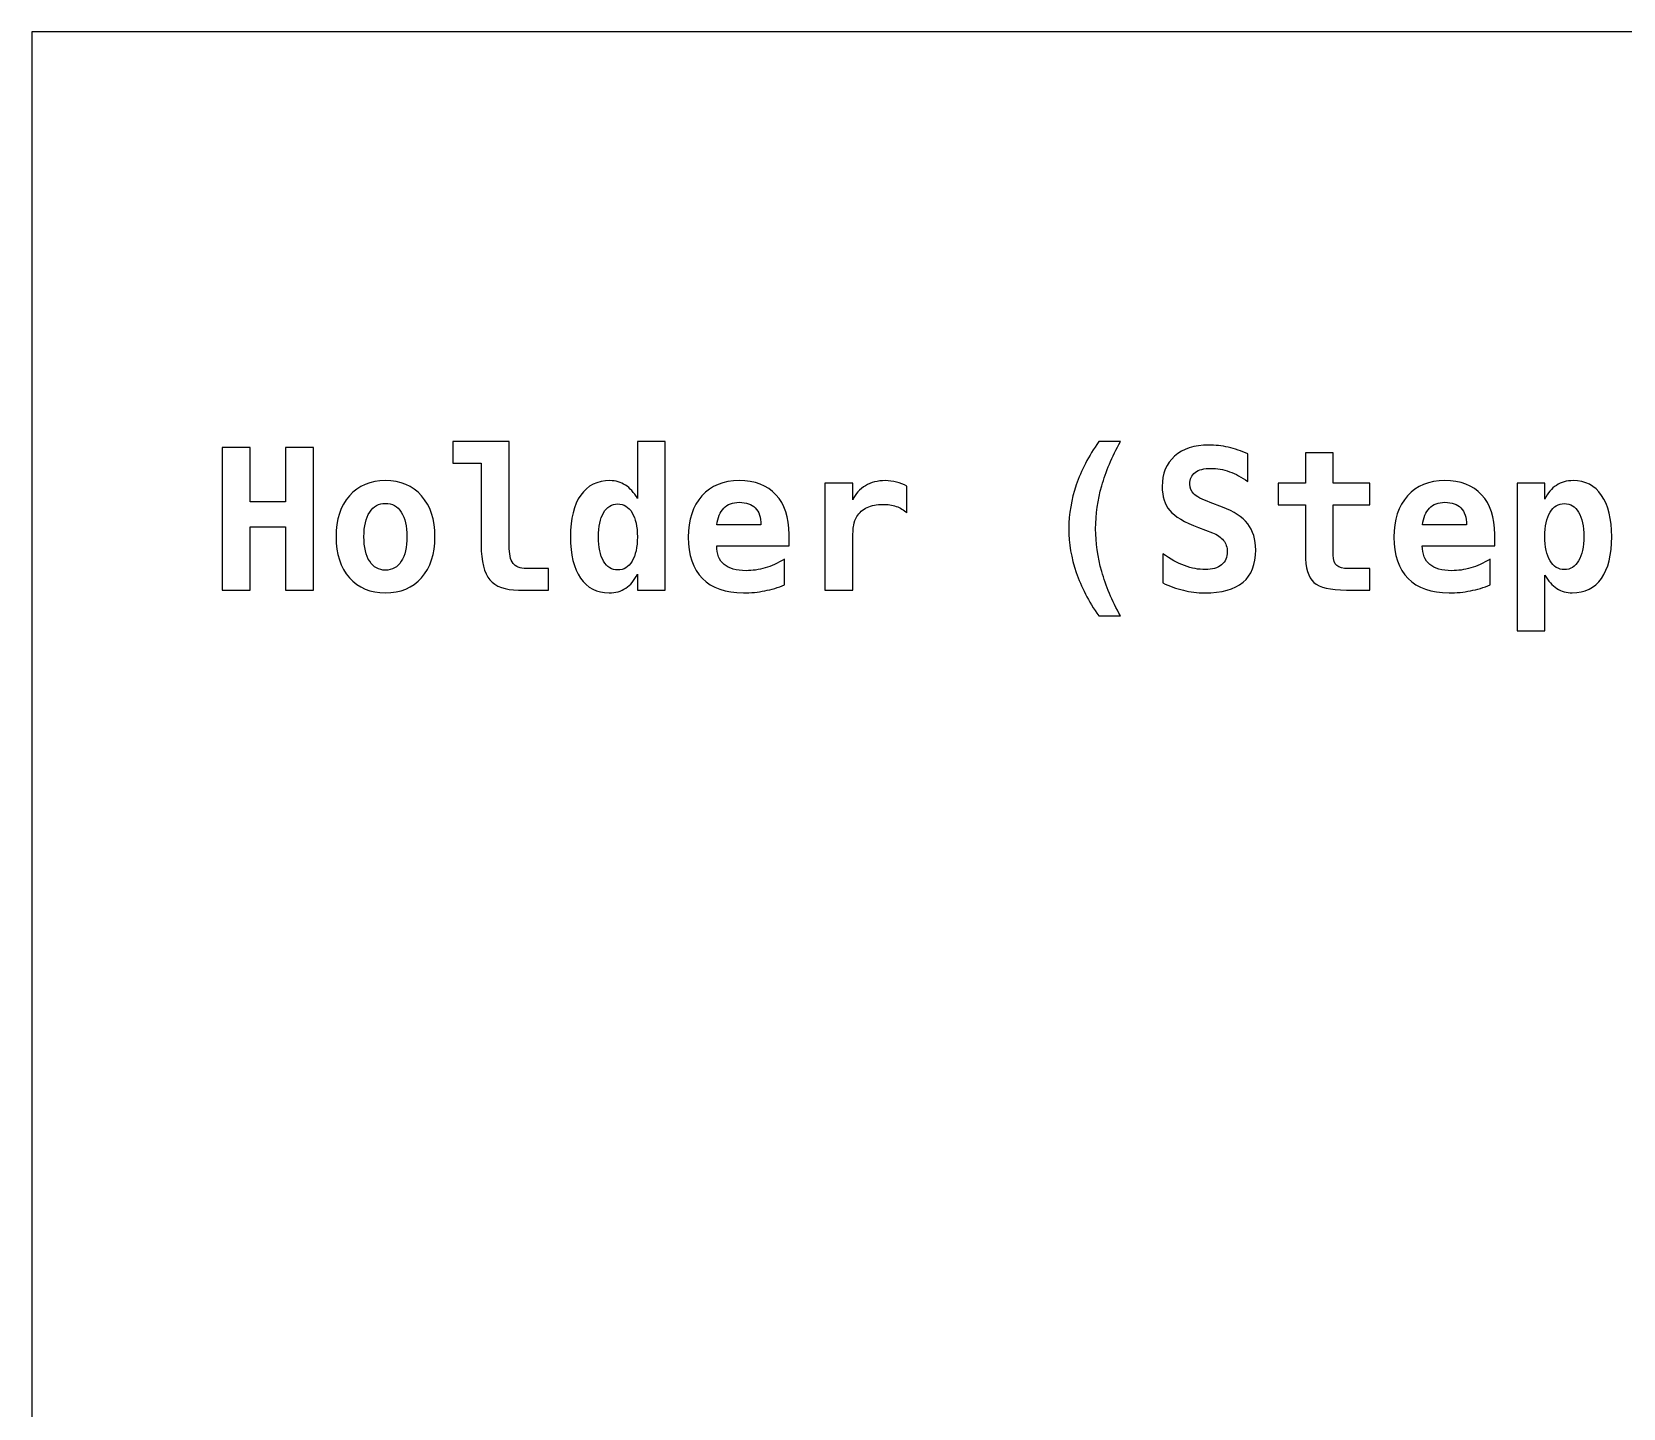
# Model space of a CAD drawing. Header units: centimetres. Extents: x -7.5 to 7.5, y -7.5 to 7.5.
# Drawn here: x -7.5 to -2.864, y 3.491 to 7.5 of the extents above; entities that cross this region are included whole.
import ezdxf

# ---------------------------------------------------------------- set-up
doc = ezdxf.new("R2010")
doc.units = ezdxf.units.CM
doc.header["$MEASUREMENT"] = 0
doc.layers.add('Layer 1', color=7, linetype='Continuous')

msp = doc.modelspace()

# ---------------------------------------------------------------- linework, layer by layer
at = {"layer": 'Layer 1', "color": 7}
msp.add_lwpolyline([(-7.5, -7.5), (7.5, -7.5), (7.5, 7.5), (-7.5, 7.5), (-7.5, -7.5)], close=True, dxfattribs=at)
at = {"layer": 'Layer 1'}
for points, knots in [([(-6.19077, 6.00359), (-6.19077, 6.00359), (-6.19077, 6.24378), (-6.19077, 6.24378), (-6.19077, 6.24378), (-6.19077, 6.24378), (-6.27331, 6.24378), (-6.27331, 6.24378), (-6.27331, 6.24378), (-6.27331, 6.24378), (-6.27331, 6.3063), (-6.27331, 6.3063), (-6.27331, 6.3063), (-6.27331, 6.3063), (-6.10938, 6.3063), (-6.10938, 6.3063), (-6.10938, 6.3063), (-6.10938, 6.3063), (-6.10938, 6.00359), (-6.10938, 6.00359), (-6.10938, 6.00359), (-6.10938, 5.97911), (-6.10558, 5.96184), (-6.098, 5.9516), (-6.098, 5.9516), (-6.09041, 5.94145), (-6.0775, 5.93633), (-6.05939, 5.93633), (-6.05939, 5.93633), (-6.05939, 5.93633), (-5.99431, 5.93633), (-5.99431, 5.93633), (-5.99431, 5.93633), (-5.99431, 5.93633), (-5.99431, 5.87381), (-5.99431, 5.87381), (-5.99431, 5.87381), (-5.99431, 5.87381), (-6.08215, 5.87381), (-6.08215, 5.87381), (-6.08215, 5.87381), (-6.12086, 5.87381), (-6.14865, 5.88377), (-6.16544, 5.90379), (-6.16544, 5.90379), (-6.18233, 5.9238), (-6.19077, 5.9571), (-6.19077, 6.00359)], [0, 0, 0, 0, 0.0833333, 0.0833333, 0.0833333, 0.0833333, 0.1666667, 0.1666667, 0.1666667, 0.1666667, 0.25, 0.25, 0.25, 0.25, 0.3333333, 0.3333333, 0.3333333, 0.3333333, 0.4166667, 0.4166667, 0.4166667, 0.4166667, 0.5, 0.5, 0.5, 0.5, 0.5833333, 0.5833333, 0.5833333, 0.5833333, 0.6666667, 0.6666667, 0.6666667, 0.6666667, 0.75, 0.75, 0.75, 0.75, 0.8333333, 0.8333333, 0.8333333, 0.8333333, 0.9166667, 0.9166667, 0.9166667, 0.9166667, 1, 1, 1, 1]), ([(-5.7358, 6.14085), (-5.7358, 6.14085), (-5.7358, 6.3063), (-5.7358, 6.3063), (-5.7358, 6.3063), (-5.7358, 6.3063), (-5.65469, 6.3063), (-5.65469, 6.3063), (-5.65469, 6.3063), (-5.65469, 6.3063), (-5.65469, 5.87381), (-5.65469, 5.87381), (-5.65469, 5.87381), (-5.65469, 5.87381), (-5.7358, 5.87381), (-5.7358, 5.87381), (-5.7358, 5.87381), (-5.7358, 5.87381), (-5.7358, 5.91991), (-5.7358, 5.91991), (-5.7358, 5.91991), (-5.74453, 5.90198), (-5.75572, 5.88842), (-5.76957, 5.87941), (-5.76957, 5.87941), (-5.78343, 5.8703), (-5.79965, 5.86575), (-5.81834, 5.86575), (-5.81834, 5.86575), (-5.85391, 5.86575), (-5.88152, 5.87998), (-5.90115, 5.90853), (-5.90115, 5.90853), (-5.92079, 5.93708), (-5.93066, 5.97731), (-5.93066, 6.0292), (-5.93066, 6.0292), (-5.93066, 6.08175), (-5.92069, 6.12217), (-5.90077, 6.15034), (-5.90077, 6.15034), (-5.88085, 6.17852), (-5.85249, 6.19256), (-5.81558, 6.19256), (-5.81558, 6.19256), (-5.79889, 6.19256), (-5.7839, 6.18829), (-5.77071, 6.17965), (-5.77071, 6.17965), (-5.75743, 6.17102), (-5.74576, 6.15812), (-5.7358, 6.14085)], [0, 0, 0, 0, 0.0769231, 0.0769231, 0.0769231, 0.0769231, 0.1538462, 0.1538462, 0.1538462, 0.1538462, 0.2307692, 0.2307692, 0.2307692, 0.2307692, 0.3076923, 0.3076923, 0.3076923, 0.3076923, 0.3846154, 0.3846154, 0.3846154, 0.3846154, 0.4615385, 0.4615385, 0.4615385, 0.4615385, 0.5384615, 0.5384615, 0.5384615, 0.5384615, 0.6153846, 0.6153846, 0.6153846, 0.6153846, 0.6923077, 0.6923077, 0.6923077, 0.6923077, 0.7692308, 0.7692308, 0.7692308, 0.7692308, 0.8461538, 0.8461538, 0.8461538, 0.8461538, 0.9230769, 0.9230769, 0.9230769, 0.9230769, 1, 1, 1, 1]), ([(-4.3283, 6.3063), (-4.35278, 6.2619), (-4.37089, 6.21893), (-4.38275, 6.17738), (-4.38275, 6.17738), (-4.39461, 6.13583), (-4.40059, 6.09428), (-4.40059, 6.05263), (-4.40059, 6.05263), (-4.40059, 6.01146), (-4.39461, 5.96991), (-4.38275, 5.92807), (-4.38275, 5.92807), (-4.37089, 5.88624), (-4.35278, 5.84307), (-4.3283, 5.79849), (-4.3283, 5.79849), (-4.3283, 5.79849), (-4.39167, 5.79849), (-4.39167, 5.79849), (-4.39167, 5.79849), (-4.42117, 5.84137), (-4.44299, 5.88368), (-4.45722, 5.92532), (-4.45722, 5.92532), (-4.47155, 5.96697), (-4.47866, 6.00947), (-4.47866, 6.05263), (-4.47866, 6.05263), (-4.47866, 6.0957), (-4.47145, 6.1382), (-4.45713, 6.18003), (-4.45713, 6.18003), (-4.4428, 6.22187), (-4.42098, 6.26399), (-4.39167, 6.3063), (-4.39167, 6.3063), (-4.39167, 6.3063), (-4.3283, 6.3063), (-4.3283, 6.3063)], [0, 0, 0, 0, 0.1, 0.1, 0.1, 0.1, 0.2, 0.2, 0.2, 0.2, 0.3, 0.3, 0.3, 0.3, 0.4, 0.4, 0.4, 0.4, 0.5, 0.5, 0.5, 0.5, 0.6, 0.6, 0.6, 0.6, 0.7, 0.7, 0.7, 0.7, 0.8, 0.8, 0.8, 0.8, 0.9, 0.9, 0.9, 0.9, 1, 1, 1, 1]), ([(-6.94561, 6.28875), (-6.94561, 6.28875), (-6.86365, 6.28875), (-6.86365, 6.28875), (-6.86365, 6.28875), (-6.86365, 6.28875), (-6.86365, 6.13061), (-6.86365, 6.13061), (-6.86365, 6.13061), (-6.86365, 6.13061), (-6.761, 6.13061), (-6.761, 6.13061), (-6.761, 6.13061), (-6.761, 6.13061), (-6.761, 6.28875), (-6.761, 6.28875), (-6.761, 6.28875), (-6.761, 6.28875), (-6.67904, 6.28875), (-6.67904, 6.28875), (-6.67904, 6.28875), (-6.67904, 6.28875), (-6.67904, 5.87381), (-6.67904, 5.87381), (-6.67904, 5.87381), (-6.67904, 5.87381), (-6.761, 5.87381), (-6.761, 5.87381), (-6.761, 5.87381), (-6.761, 5.87381), (-6.761, 6.05832), (-6.761, 6.05832), (-6.761, 6.05832), (-6.761, 6.05832), (-6.86365, 6.05832), (-6.86365, 6.05832), (-6.86365, 6.05832), (-6.86365, 6.05832), (-6.86365, 5.87381), (-6.86365, 5.87381), (-6.86365, 5.87381), (-6.86365, 5.87381), (-6.94561, 5.87381), (-6.94561, 5.87381), (-6.94561, 5.87381), (-6.94561, 5.87381), (-6.94561, 6.28875), (-6.94561, 6.28875)], [0, 0, 0, 0, 0.0833333, 0.0833333, 0.0833333, 0.0833333, 0.1666667, 0.1666667, 0.1666667, 0.1666667, 0.25, 0.25, 0.25, 0.25, 0.3333333, 0.3333333, 0.3333333, 0.3333333, 0.4166667, 0.4166667, 0.4166667, 0.4166667, 0.5, 0.5, 0.5, 0.5, 0.5833333, 0.5833333, 0.5833333, 0.5833333, 0.6666667, 0.6666667, 0.6666667, 0.6666667, 0.75, 0.75, 0.75, 0.75, 0.8333333, 0.8333333, 0.8333333, 0.8333333, 0.9166667, 0.9166667, 0.9166667, 0.9166667, 1, 1, 1, 1]), ([(-4.10072, 6.05586), (-4.14199, 6.0716), (-4.16997, 6.0882), (-4.18468, 6.10547), (-4.18468, 6.10547), (-4.19929, 6.12283), (-4.20659, 6.14607), (-4.20659, 6.17539), (-4.20659, 6.17539), (-4.20659, 6.21295), (-4.19454, 6.24255), (-4.17045, 6.26399), (-4.17045, 6.26399), (-4.14635, 6.28552), (-4.11334, 6.29624), (-4.07122, 6.29624), (-4.07122, 6.29624), (-4.05215, 6.29624), (-4.03308, 6.29406), (-4.01402, 6.2897), (-4.01402, 6.2897), (-3.99485, 6.28533), (-3.97597, 6.27898), (-3.95729, 6.27044), (-3.95729, 6.27044), (-3.95729, 6.27044), (-3.95729, 6.19037), (-3.95729, 6.19037), (-3.95729, 6.19037), (-3.97493, 6.2028), (-3.99277, 6.21219), (-4.01088, 6.21874), (-4.01088, 6.21874), (-4.0291, 6.22519), (-4.04703, 6.22842), (-4.06486, 6.22842), (-4.06486, 6.22842), (-4.08469, 6.22842), (-4.09987, 6.22443), (-4.1104, 6.21646), (-4.1104, 6.21646), (-4.12093, 6.20849), (-4.12624, 6.19711), (-4.12624, 6.18231), (-4.12624, 6.18231), (-4.12624, 6.17083), (-4.12235, 6.16135), (-4.11467, 6.15385), (-4.11467, 6.15385), (-4.10698, 6.14636), (-4.09095, 6.13801), (-4.06648, 6.129), (-4.06648, 6.129), (-4.06648, 6.129), (-4.03119, 6.11562), (-4.03119, 6.11562), (-4.03119, 6.11562), (-3.99789, 6.10338), (-3.97332, 6.08716), (-3.95757, 6.06696), (-3.95757, 6.06696), (-3.94182, 6.04675), (-3.93395, 6.02133), (-3.93395, 5.99059), (-3.93395, 5.99059), (-3.93395, 5.94866), (-3.94628, 5.91745), (-3.97104, 5.89677), (-3.97104, 5.89677), (-3.9958, 5.87609), (-4.03318, 5.86575), (-4.08317, 5.86575), (-4.08317, 5.86575), (-4.10376, 5.86575), (-4.12434, 5.86821), (-4.14502, 5.87315), (-4.14502, 5.87315), (-4.16561, 5.87808), (-4.18563, 5.88529), (-4.20488, 5.89496), (-4.20488, 5.89496), (-4.20488, 5.89496), (-4.20488, 5.97977), (-4.20488, 5.97977), (-4.20488, 5.97977), (-4.18306, 5.96422), (-4.16181, 5.95255), (-4.14142, 5.94496), (-4.14142, 5.94496), (-4.12093, 5.93737), (-4.10072, 5.93357), (-4.08071, 5.93357), (-4.08071, 5.93357), (-4.0605, 5.93357), (-4.04485, 5.93813), (-4.03375, 5.94733), (-4.03375, 5.94733), (-4.02265, 5.95653), (-4.01705, 5.96934), (-4.01705, 5.98585), (-4.01705, 5.98585), (-4.01705, 5.99827), (-4.02075, 6.00918), (-4.02815, 6.01848), (-4.02815, 6.01848), (-4.03555, 6.02787), (-4.04627, 6.03527), (-4.0604, 6.04058), (-4.0604, 6.04058), (-4.0604, 6.04058), (-4.10072, 6.05586), (-4.10072, 6.05586)], [0, 0, 0, 0, 0.0357143, 0.0357143, 0.0357143, 0.0357143, 0.0714286, 0.0714286, 0.0714286, 0.0714286, 0.1071429, 0.1071429, 0.1071429, 0.1071429, 0.1428571, 0.1428571, 0.1428571, 0.1428571, 0.1785714, 0.1785714, 0.1785714, 0.1785714, 0.2142857, 0.2142857, 0.2142857, 0.2142857, 0.25, 0.25, 0.25, 0.25, 0.2857143, 0.2857143, 0.2857143, 0.2857143, 0.3214286, 0.3214286, 0.3214286, 0.3214286, 0.3571429, 0.3571429, 0.3571429, 0.3571429, 0.3928571, 0.3928571, 0.3928571, 0.3928571, 0.4285714, 0.4285714, 0.4285714, 0.4285714, 0.4642857, 0.4642857, 0.4642857, 0.4642857, 0.5, 0.5, 0.5, 0.5, 0.5357143, 0.5357143, 0.5357143, 0.5357143, 0.5714286, 0.5714286, 0.5714286, 0.5714286, 0.6071429, 0.6071429, 0.6071429, 0.6071429, 0.6428571, 0.6428571, 0.6428571, 0.6428571, 0.6785714, 0.6785714, 0.6785714, 0.6785714, 0.7142857, 0.7142857, 0.7142857, 0.7142857, 0.75, 0.75, 0.75, 0.75, 0.7857143, 0.7857143, 0.7857143, 0.7857143, 0.8214286, 0.8214286, 0.8214286, 0.8214286, 0.8571429, 0.8571429, 0.8571429, 0.8571429, 0.8928571, 0.8928571, 0.8928571, 0.8928571, 0.9285714, 0.9285714, 0.9285714, 0.9285714, 0.9642857, 0.9642857, 0.9642857, 0.9642857, 1, 1, 1, 1]), ([(-3.70808, 6.27348), (-3.70808, 6.27348), (-3.70808, 6.18506), (-3.70808, 6.18506), (-3.70808, 6.18506), (-3.70808, 6.18506), (-3.60164, 6.18506), (-3.60164, 6.18506), (-3.60164, 6.18506), (-3.60164, 6.18506), (-3.60164, 6.12255), (-3.60164, 6.12255), (-3.60164, 6.12255), (-3.60164, 6.12255), (-3.70808, 6.12255), (-3.70808, 6.12255), (-3.70808, 6.12255), (-3.70808, 6.12255), (-3.70808, 5.97522), (-3.70808, 5.97522), (-3.70808, 5.97522), (-3.70808, 5.96137), (-3.70466, 5.95141), (-3.69793, 5.94534), (-3.69793, 5.94534), (-3.69119, 5.93936), (-3.6799, 5.93633), (-3.66416, 5.93633), (-3.66416, 5.93633), (-3.66416, 5.93633), (-3.60164, 5.93633), (-3.60164, 5.93633), (-3.60164, 5.93633), (-3.60164, 5.93633), (-3.60164, 5.87381), (-3.60164, 5.87381), (-3.60164, 5.87381), (-3.60164, 5.87381), (-3.67004, 5.87381), (-3.67004, 5.87381), (-3.67004, 5.87381), (-3.71671, 5.87381), (-3.7483, 5.8813), (-3.76471, 5.8962), (-3.76471, 5.8962), (-3.78122, 5.91109), (-3.78947, 5.9387), (-3.78947, 5.97911), (-3.78947, 5.97911), (-3.78947, 5.97911), (-3.78947, 6.12255), (-3.78947, 6.12255), (-3.78947, 6.12255), (-3.78947, 6.12255), (-3.86897, 6.12255), (-3.86897, 6.12255), (-3.86897, 6.12255), (-3.86897, 6.12255), (-3.86897, 6.18506), (-3.86897, 6.18506), (-3.86897, 6.18506), (-3.86897, 6.18506), (-3.78947, 6.18506), (-3.78947, 6.18506), (-3.78947, 6.18506), (-3.78947, 6.18506), (-3.78947, 6.27348), (-3.78947, 6.27348), (-3.78947, 6.27348), (-3.78947, 6.27348), (-3.70808, 6.27348), (-3.70808, 6.27348)], [0, 0, 0, 0, 0.0555556, 0.0555556, 0.0555556, 0.0555556, 0.1111111, 0.1111111, 0.1111111, 0.1111111, 0.1666667, 0.1666667, 0.1666667, 0.1666667, 0.2222222, 0.2222222, 0.2222222, 0.2222222, 0.2777778, 0.2777778, 0.2777778, 0.2777778, 0.3333333, 0.3333333, 0.3333333, 0.3333333, 0.3888889, 0.3888889, 0.3888889, 0.3888889, 0.4444444, 0.4444444, 0.4444444, 0.4444444, 0.5, 0.5, 0.5, 0.5, 0.5555556, 0.5555556, 0.5555556, 0.5555556, 0.6111111, 0.6111111, 0.6111111, 0.6111111, 0.6666667, 0.6666667, 0.6666667, 0.6666667, 0.7222222, 0.7222222, 0.7222222, 0.7222222, 0.7777778, 0.7777778, 0.7777778, 0.7777778, 0.8333333, 0.8333333, 0.8333333, 0.8333333, 0.8888889, 0.8888889, 0.8888889, 0.8888889, 0.9444444, 0.9444444, 0.9444444, 0.9444444, 1, 1, 1, 1]), ([(-6.61377, 6.0292), (-6.61377, 6.07938), (-6.60078, 6.11913), (-6.57469, 6.14854), (-6.57469, 6.14854), (-6.5487, 6.17785), (-6.51369, 6.19256), (-6.46977, 6.19256), (-6.46977, 6.19256), (-6.42575, 6.19256), (-6.39065, 6.17785), (-6.36466, 6.14854), (-6.36466, 6.14854), (-6.33857, 6.11913), (-6.32557, 6.07938), (-6.32557, 6.0292), (-6.32557, 6.0292), (-6.32557, 5.97892), (-6.33857, 5.93917), (-6.36466, 5.90976), (-6.36466, 5.90976), (-6.39065, 5.88045), (-6.42575, 5.86575), (-6.46977, 5.86575), (-6.46977, 5.86575), (-6.51369, 5.86575), (-6.5487, 5.88045), (-6.57469, 5.90976), (-6.57469, 5.90976), (-6.60078, 5.93917), (-6.61377, 5.97892), (-6.61377, 6.0292)], [0, 0, 0, 0, 0.125, 0.125, 0.125, 0.125, 0.25, 0.25, 0.25, 0.25, 0.375, 0.375, 0.375, 0.375, 0.5, 0.5, 0.5, 0.5, 0.625, 0.625, 0.625, 0.625, 0.75, 0.75, 0.75, 0.75, 0.875, 0.875, 0.875, 0.875, 1, 1, 1, 1]), ([(-5.30673, 5.88908), (-5.32561, 5.8813), (-5.34487, 5.87552), (-5.3645, 5.87163), (-5.3645, 5.87163), (-5.38414, 5.86774), (-5.40492, 5.86575), (-5.42683, 5.86575), (-5.42683, 5.86575), (-5.47882, 5.86575), (-5.51866, 5.87969), (-5.54617, 5.90758), (-5.54617, 5.90758), (-5.57368, 5.93547), (-5.58744, 5.9756), (-5.58744, 6.02806), (-5.58744, 6.02806), (-5.58744, 6.07881), (-5.57416, 6.11894), (-5.54769, 6.14835), (-5.54769, 6.14835), (-5.52122, 6.17785), (-5.48508, 6.19256), (-5.43926, 6.19256), (-5.43926, 6.19256), (-5.39315, 6.19256), (-5.35729, 6.1789), (-5.33187, 6.15157), (-5.33187, 6.15157), (-5.30635, 6.12425), (-5.29364, 6.08574), (-5.29364, 6.03612), (-5.29364, 6.03612), (-5.29364, 6.03612), (-5.29364, 6.00302), (-5.29364, 6.00302), (-5.29364, 6.00302), (-5.29364, 6.00302), (-5.50462, 6.00302), (-5.50462, 6.00302), (-5.50462, 6.00302), (-5.50443, 5.97854), (-5.49722, 5.96033), (-5.4829, 5.94828), (-5.4829, 5.94828), (-5.46867, 5.93623), (-5.44732, 5.93025), (-5.41905, 5.93025), (-5.41905, 5.93025), (-5.40027, 5.93025), (-5.38186, 5.93291), (-5.36374, 5.93832), (-5.36374, 5.93832), (-5.34553, 5.94363), (-5.32656, 5.95217), (-5.30673, 5.96384), (-5.30673, 5.96384), (-5.30673, 5.96384), (-5.30673, 5.88908), (-5.30673, 5.88908)], [0, 0, 0, 0, 0.0666667, 0.0666667, 0.0666667, 0.0666667, 0.1333333, 0.1333333, 0.1333333, 0.1333333, 0.2, 0.2, 0.2, 0.2, 0.2666667, 0.2666667, 0.2666667, 0.2666667, 0.3333333, 0.3333333, 0.3333333, 0.3333333, 0.4, 0.4, 0.4, 0.4, 0.4666667, 0.4666667, 0.4666667, 0.4666667, 0.5333333, 0.5333333, 0.5333333, 0.5333333, 0.6, 0.6, 0.6, 0.6, 0.6666667, 0.6666667, 0.6666667, 0.6666667, 0.7333333, 0.7333333, 0.7333333, 0.7333333, 0.8, 0.8, 0.8, 0.8, 0.8666667, 0.8666667, 0.8666667, 0.8666667, 0.9333333, 0.9333333, 0.9333333, 0.9333333, 1, 1, 1, 1]), ([(-4.95042, 6.09921), (-4.95934, 6.10737), (-4.96977, 6.11344), (-4.98173, 6.11752), (-4.98173, 6.11752), (-4.99368, 6.1216), (-5.00677, 6.12359), (-5.02109, 6.12359), (-5.02109, 6.12359), (-5.03827, 6.12359), (-5.05335, 6.12055), (-5.06625, 6.11458), (-5.06625, 6.11458), (-5.07915, 6.10851), (-5.08911, 6.09978), (-5.09613, 6.0883), (-5.09613, 6.0883), (-5.10059, 6.08128), (-5.10372, 6.07274), (-5.10543, 6.06278), (-5.10543, 6.06278), (-5.10723, 6.05273), (-5.10809, 6.03755), (-5.10809, 6.01725), (-5.10809, 6.01725), (-5.10809, 6.01725), (-5.10809, 5.87381), (-5.10809, 5.87381), (-5.10809, 5.87381), (-5.10809, 5.87381), (-5.18948, 5.87381), (-5.18948, 5.87381), (-5.18948, 5.87381), (-5.18948, 5.87381), (-5.18948, 6.18506), (-5.18948, 6.18506), (-5.18948, 6.18506), (-5.18948, 6.18506), (-5.10809, 6.18506), (-5.10809, 6.18506), (-5.10809, 6.18506), (-5.10809, 6.18506), (-5.10809, 6.13668), (-5.10809, 6.13668), (-5.10809, 6.13668), (-5.10012, 6.15442), (-5.08788, 6.16827), (-5.07137, 6.17795), (-5.07137, 6.17795), (-5.05487, 6.18772), (-5.03561, 6.19256), (-5.01351, 6.19256), (-5.01351, 6.19256), (-5.00241, 6.19256), (-4.9915, 6.19123), (-4.98087, 6.18857), (-4.98087, 6.18857), (-4.97025, 6.18582), (-4.9601, 6.18193), (-4.95042, 6.17671), (-4.95042, 6.17671), (-4.95042, 6.17671), (-4.95042, 6.09921), (-4.95042, 6.09921)], [0, 0, 0, 0, 0.0625, 0.0625, 0.0625, 0.0625, 0.125, 0.125, 0.125, 0.125, 0.1875, 0.1875, 0.1875, 0.1875, 0.25, 0.25, 0.25, 0.25, 0.3125, 0.3125, 0.3125, 0.3125, 0.375, 0.375, 0.375, 0.375, 0.4375, 0.4375, 0.4375, 0.4375, 0.5, 0.5, 0.5, 0.5, 0.5625, 0.5625, 0.5625, 0.5625, 0.625, 0.625, 0.625, 0.625, 0.6875, 0.6875, 0.6875, 0.6875, 0.75, 0.75, 0.75, 0.75, 0.8125, 0.8125, 0.8125, 0.8125, 0.875, 0.875, 0.875, 0.875, 0.9375, 0.9375, 0.9375, 0.9375, 1, 1, 1, 1]), ([(-3.25083, 5.88908), (-3.26971, 5.8813), (-3.28897, 5.87552), (-3.3086, 5.87163), (-3.3086, 5.87163), (-3.32824, 5.86774), (-3.34902, 5.86575), (-3.37093, 5.86575), (-3.37093, 5.86575), (-3.42292, 5.86575), (-3.46276, 5.87969), (-3.49027, 5.90758), (-3.49027, 5.90758), (-3.51778, 5.93547), (-3.53154, 5.9756), (-3.53154, 6.02806), (-3.53154, 6.02806), (-3.53154, 6.07881), (-3.51826, 6.11894), (-3.49179, 6.14835), (-3.49179, 6.14835), (-3.46532, 6.17785), (-3.42918, 6.19256), (-3.38336, 6.19256), (-3.38336, 6.19256), (-3.33725, 6.19256), (-3.30139, 6.1789), (-3.27597, 6.15157), (-3.27597, 6.15157), (-3.25045, 6.12425), (-3.23774, 6.08574), (-3.23774, 6.03612), (-3.23774, 6.03612), (-3.23774, 6.03612), (-3.23774, 6.00302), (-3.23774, 6.00302), (-3.23774, 6.00302), (-3.23774, 6.00302), (-3.44872, 6.00302), (-3.44872, 6.00302), (-3.44872, 6.00302), (-3.44853, 5.97854), (-3.44132, 5.96033), (-3.427, 5.94828), (-3.427, 5.94828), (-3.41277, 5.93623), (-3.39142, 5.93025), (-3.36315, 5.93025), (-3.36315, 5.93025), (-3.34437, 5.93025), (-3.32596, 5.93291), (-3.30784, 5.93832), (-3.30784, 5.93832), (-3.28963, 5.94363), (-3.27066, 5.95217), (-3.25083, 5.96384), (-3.25083, 5.96384), (-3.25083, 5.96384), (-3.25083, 5.88908), (-3.25083, 5.88908)], [0, 0, 0, 0, 0.0666667, 0.0666667, 0.0666667, 0.0666667, 0.1333333, 0.1333333, 0.1333333, 0.1333333, 0.2, 0.2, 0.2, 0.2, 0.2666667, 0.2666667, 0.2666667, 0.2666667, 0.3333333, 0.3333333, 0.3333333, 0.3333333, 0.4, 0.4, 0.4, 0.4, 0.4666667, 0.4666667, 0.4666667, 0.4666667, 0.5333333, 0.5333333, 0.5333333, 0.5333333, 0.6, 0.6, 0.6, 0.6, 0.6666667, 0.6666667, 0.6666667, 0.6666667, 0.7333333, 0.7333333, 0.7333333, 0.7333333, 0.8, 0.8, 0.8, 0.8, 0.8666667, 0.8666667, 0.8666667, 0.8666667, 0.9333333, 0.9333333, 0.9333333, 0.9333333, 1, 1, 1, 1]), ([(-3.09174, 5.91773), (-3.09174, 5.91773), (-3.09174, 5.75542), (-3.09174, 5.75542), (-3.09174, 5.75542), (-3.09174, 5.75542), (-3.17285, 5.75542), (-3.17285, 5.75542), (-3.17285, 5.75542), (-3.17285, 5.75542), (-3.17285, 6.18506), (-3.17285, 6.18506), (-3.17285, 6.18506), (-3.17285, 6.18506), (-3.09174, 6.18506), (-3.09174, 6.18506), (-3.09174, 6.18506), (-3.09174, 6.18506), (-3.09174, 6.13839), (-3.09174, 6.13839), (-3.09174, 6.13839), (-3.08321, 6.15632), (-3.07201, 6.16988), (-3.05807, 6.1789), (-3.05807, 6.1789), (-3.04422, 6.188), (-3.0279, 6.19256), (-3.00921, 6.19256), (-3.00921, 6.19256), (-2.97364, 6.19256), (-2.94603, 6.17833), (-2.92639, 6.14977), (-2.92639, 6.14977), (-2.90676, 6.12122), (-2.89689, 6.081), (-2.89689, 6.0292), (-2.89689, 6.0292), (-2.89689, 5.97655), (-2.90685, 5.93614), (-2.92677, 5.90796), (-2.92677, 5.90796), (-2.9467, 5.87979), (-2.97506, 5.86575), (-3.01196, 5.86575), (-3.01196, 5.86575), (-3.02866, 5.86575), (-3.04365, 5.87002), (-3.05683, 5.87865), (-3.05683, 5.87865), (-3.07012, 5.88728), (-3.08178, 5.90028), (-3.09174, 5.91773)], [0, 0, 0, 0, 0.0769231, 0.0769231, 0.0769231, 0.0769231, 0.1538462, 0.1538462, 0.1538462, 0.1538462, 0.2307692, 0.2307692, 0.2307692, 0.2307692, 0.3076923, 0.3076923, 0.3076923, 0.3076923, 0.3846154, 0.3846154, 0.3846154, 0.3846154, 0.4615385, 0.4615385, 0.4615385, 0.4615385, 0.5384615, 0.5384615, 0.5384615, 0.5384615, 0.6153846, 0.6153846, 0.6153846, 0.6153846, 0.6923077, 0.6923077, 0.6923077, 0.6923077, 0.7692308, 0.7692308, 0.7692308, 0.7692308, 0.8461538, 0.8461538, 0.8461538, 0.8461538, 0.9230769, 0.9230769, 0.9230769, 0.9230769, 1, 1, 1, 1]), ([(-6.46977, 6.12644), (-6.48931, 6.12644), (-6.50458, 6.1179), (-6.51568, 6.10073), (-6.51568, 6.10073), (-6.52678, 6.08356), (-6.53238, 6.05975), (-6.53238, 6.0292), (-6.53238, 6.0292), (-6.53238, 5.99856), (-6.52678, 5.97475), (-6.51568, 5.95758), (-6.51568, 5.95758), (-6.50458, 5.94041), (-6.48931, 5.93187), (-6.46977, 5.93187), (-6.46977, 5.93187), (-6.45013, 5.93187), (-6.43476, 5.94041), (-6.42366, 5.95758), (-6.42366, 5.95758), (-6.41257, 5.97475), (-6.40697, 5.99856), (-6.40697, 6.0292), (-6.40697, 6.0292), (-6.40697, 6.05975), (-6.41257, 6.08356), (-6.42366, 6.10073), (-6.42366, 6.10073), (-6.43476, 6.1179), (-6.45013, 6.12644), (-6.46977, 6.12644)], [0, 0, 0, 0, 0.125, 0.125, 0.125, 0.125, 0.25, 0.25, 0.25, 0.25, 0.375, 0.375, 0.375, 0.375, 0.5, 0.5, 0.5, 0.5, 0.625, 0.625, 0.625, 0.625, 0.75, 0.75, 0.75, 0.75, 0.875, 0.875, 0.875, 0.875, 1, 1, 1, 1]), ([(-5.84926, 6.02863), (-5.84926, 5.99856), (-5.84423, 5.97503), (-5.83427, 5.95796), (-5.83427, 5.95796), (-5.82422, 5.94097), (-5.81046, 5.93244), (-5.79282, 5.93244), (-5.79282, 5.93244), (-5.77517, 5.93244), (-5.76132, 5.94097), (-5.75108, 5.95796), (-5.75108, 5.95796), (-5.74093, 5.97503), (-5.7358, 5.99856), (-5.7358, 6.02863), (-5.7358, 6.02863), (-5.7358, 6.05861), (-5.74093, 6.08213), (-5.75108, 6.09921), (-5.75108, 6.09921), (-5.76132, 6.11619), (-5.77517, 6.12473), (-5.79282, 6.12473), (-5.79282, 6.12473), (-5.81046, 6.12473), (-5.82422, 6.11619), (-5.83427, 6.09921), (-5.83427, 6.09921), (-5.84423, 6.08213), (-5.84926, 6.05861), (-5.84926, 6.02863)], [0, 0, 0, 0, 0.125, 0.125, 0.125, 0.125, 0.25, 0.25, 0.25, 0.25, 0.375, 0.375, 0.375, 0.375, 0.5, 0.5, 0.5, 0.5, 0.625, 0.625, 0.625, 0.625, 0.75, 0.75, 0.75, 0.75, 0.875, 0.875, 0.875, 0.875, 1, 1, 1, 1]), ([(-5.3756, 6.0642), (-5.37598, 6.08564), (-5.38148, 6.10196), (-5.39211, 6.11296), (-5.39211, 6.11296), (-5.40283, 6.12397), (-5.41848, 6.12947), (-5.43926, 6.12947), (-5.43926, 6.12947), (-5.45795, 6.12947), (-5.47293, 6.12378), (-5.48403, 6.1124), (-5.48403, 6.1124), (-5.49513, 6.10101), (-5.50177, 6.08488), (-5.50377, 6.06392), (-5.50377, 6.06392), (-5.50377, 6.06392), (-5.3756, 6.0642), (-5.3756, 6.0642)], [0, 0, 0, 0, 0.2, 0.2, 0.2, 0.2, 0.4, 0.4, 0.4, 0.4, 0.6, 0.6, 0.6, 0.6, 0.8, 0.8, 0.8, 0.8, 1, 1, 1, 1]), ([(-3.3197, 6.0642), (-3.32008, 6.08564), (-3.32558, 6.10196), (-3.33621, 6.11296), (-3.33621, 6.11296), (-3.34693, 6.12397), (-3.36258, 6.12947), (-3.38336, 6.12947), (-3.38336, 6.12947), (-3.40205, 6.12947), (-3.41703, 6.12378), (-3.42813, 6.1124), (-3.42813, 6.1124), (-3.43923, 6.10101), (-3.44587, 6.08488), (-3.44787, 6.06392), (-3.44787, 6.06392), (-3.44787, 6.06392), (-3.3197, 6.0642), (-3.3197, 6.0642)], [0, 0, 0, 0, 0.2, 0.2, 0.2, 0.2, 0.4, 0.4, 0.4, 0.4, 0.6, 0.6, 0.6, 0.6, 0.8, 0.8, 0.8, 0.8, 1, 1, 1, 1]), ([(-2.97829, 6.02977), (-2.97829, 6.05975), (-2.98331, 6.08327), (-2.99327, 6.10035), (-2.99327, 6.10035), (-3.00333, 6.11733), (-3.01709, 6.12587), (-3.03473, 6.12587), (-3.03473, 6.12587), (-3.05238, 6.12587), (-3.06623, 6.11733), (-3.07647, 6.10035), (-3.07647, 6.10035), (-3.08662, 6.08327), (-3.09174, 6.05975), (-3.09174, 6.02977), (-3.09174, 6.02977), (-3.09174, 5.9997), (-3.08662, 5.97617), (-3.07647, 5.95909), (-3.07647, 5.95909), (-3.06623, 5.94211), (-3.05238, 5.93357), (-3.03473, 5.93357), (-3.03473, 5.93357), (-3.01709, 5.93357), (-3.00333, 5.94211), (-2.99327, 5.95909), (-2.99327, 5.95909), (-2.98331, 5.97617), (-2.97829, 5.9997), (-2.97829, 6.02977)], [0, 0, 0, 0, 0.125, 0.125, 0.125, 0.125, 0.25, 0.25, 0.25, 0.25, 0.375, 0.375, 0.375, 0.375, 0.5, 0.5, 0.5, 0.5, 0.625, 0.625, 0.625, 0.625, 0.75, 0.75, 0.75, 0.75, 0.875, 0.875, 0.875, 0.875, 1, 1, 1, 1])]:
    msp.add_open_spline(points, degree=3, knots=knots, dxfattribs=at)

doc.saveas('drawing.dxf')
